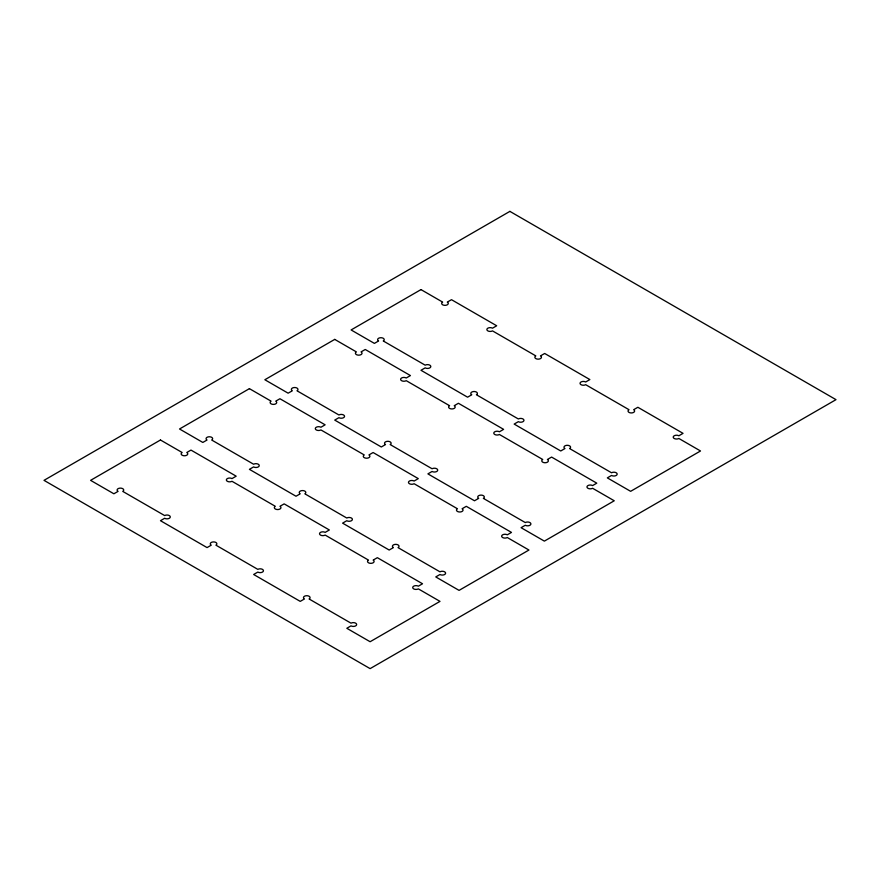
<?xml version="1.0" encoding="UTF-8"?>
<svg xmlns="http://www.w3.org/2000/svg" width="880" height="880" viewBox="0 0 880 880"><rect width="100%" height="100%" fill="white"/><g stroke="black" fill="none" stroke-linecap="round" stroke-linejoin="round"><path stroke-width="1.32" d="M509.883 211.376L44 480.348L370.117 668.624L836 399.652L509.883 211.376M160.468 440L90.585 480.348L113.883 493.79L118.085 491.37A3.289 1.903 0 0 1 118.085 488.675A3.289 1.903 0 0 1 122.749 488.686A3.289 1.903 0 0 1 122.738 491.381L164.67 515.581A3.289 1.903 0 0 1 169.323 515.592A3.289 1.903 0 0 1 169.323 518.276A3.289 1.903 0 0 1 164.659 518.276L160.468 520.696L207.064 547.591L211.255 545.171A3.289 1.903 0 0 1 211.244 542.476A3.289 1.903 0 0 1 215.897 542.476A3.289 1.903 0 0 1 215.908 545.16L257.829 569.371A3.289 1.903 0 0 1 262.482 569.382A3.289 1.903 0 0 1 262.482 572.066A3.289 1.903 0 0 1 257.829 572.077L253.649 574.486L300.234 601.381L304.436 598.961A3.289 1.903 0 0 1 304.447 596.266A3.289 1.903 0 0 1 309.111 596.277A3.289 1.903 0 0 1 309.089 598.972L351.021 623.172A3.289 1.903 0 0 1 355.685 623.183A3.289 1.903 0 0 1 355.674 625.867A3.289 1.903 0 0 1 351.01 625.867L346.819 628.287L370.117 641.729L440 601.381L418.341 588.874A3.289 1.903 0 0 1 413.677 588.874A3.289 1.903 0 0 1 413.677 586.19A3.289 1.903 0 0 1 418.341 586.19L422.532 583.77L377.344 557.678L373.142 560.098A3.289 1.903 0 0 1 373.142 562.782A3.289 1.903 0 0 1 368.489 562.782A3.289 1.903 0 0 1 368.489 560.098L325.16 535.084A3.289 1.903 0 0 1 320.496 535.084A3.289 1.903 0 0 1 320.496 532.389A3.289 1.903 0 0 1 325.16 532.389L329.351 529.969L284.163 503.877L279.972 506.297A3.289 1.903 0 0 1 279.972 508.992A3.289 1.903 0 0 1 275.308 508.992A3.289 1.903 0 0 1 275.308 506.297L231.979 481.283A3.289 1.903 0 0 1 227.326 481.283A3.289 1.903 0 0 1 227.326 478.599A3.289 1.903 0 0 1 231.979 478.599L236.181 476.179L190.982 450.087L186.791 452.507A3.289 1.903 0 0 1 186.791 455.202A3.289 1.903 0 0 1 182.138 455.202A3.289 1.903 0 0 1 182.138 452.507L160.468 440M249.414 388.652L179.531 428.989L202.829 442.442L207.031 440.022A3.289 1.903 0 0 1 207.031 437.327A3.289 1.903 0 0 1 211.695 437.338A3.289 1.903 0 0 1 211.684 440.022L253.616 464.233A3.289 1.903 0 0 1 258.269 464.233A3.289 1.903 0 0 1 258.269 466.928A3.289 1.903 0 0 1 253.605 466.917L249.414 469.337L296.01 496.243L300.201 493.812A3.289 1.903 0 0 1 300.19 491.128A3.289 1.903 0 0 1 304.843 491.117A3.289 1.903 0 0 1 304.843 493.812L346.775 518.023A3.289 1.903 0 0 1 351.428 518.034A3.289 1.903 0 0 1 351.428 520.718A3.289 1.903 0 0 1 346.775 520.718L342.595 523.138L389.18 550.033L393.382 547.602A3.289 1.903 0 0 1 393.393 544.918A3.289 1.903 0 0 1 398.057 544.929A3.289 1.903 0 0 1 398.035 547.613L439.967 571.824A3.289 1.903 0 0 1 444.631 571.824A3.289 1.903 0 0 1 444.62 574.519A3.289 1.903 0 0 1 439.956 574.508L435.765 576.928L459.063 590.381L528.946 550.033L507.287 537.526A3.289 1.903 0 0 1 502.623 537.526A3.289 1.903 0 0 1 502.623 534.831A3.289 1.903 0 0 1 507.287 534.831L511.478 532.411L466.29 506.319L462.088 508.75A3.289 1.903 0 0 1 462.088 511.434A3.289 1.903 0 0 1 457.435 511.434A3.289 1.903 0 0 1 457.435 508.75L414.106 483.725A3.289 1.903 0 0 1 409.442 483.725A3.289 1.903 0 0 1 409.442 481.041A3.289 1.903 0 0 1 414.106 481.041L418.297 478.621L373.109 452.529L368.918 454.949A3.289 1.903 0 0 1 368.918 457.644A3.289 1.903 0 0 1 364.254 457.644A3.289 1.903 0 0 1 364.254 454.949L320.925 429.935A3.289 1.903 0 0 1 316.272 429.935A3.289 1.903 0 0 1 316.272 427.251A3.289 1.903 0 0 1 320.925 427.251L325.127 424.82L279.928 398.739L275.737 401.159A3.289 1.903 0 0 1 275.737 403.843A3.289 1.903 0 0 1 271.084 403.843A3.289 1.903 0 0 1 271.084 401.159L249.414 388.652M334.73 339.394L264.847 379.742L288.134 393.184L292.336 390.764A3.289 1.903 0 0 1 292.347 388.069A3.289 1.903 0 0 1 297 388.08A3.289 1.903 0 0 1 296.989 390.775L338.921 414.975A3.289 1.903 0 0 1 343.585 414.986A3.289 1.903 0 0 1 343.574 417.67A3.289 1.903 0 0 1 338.921 417.67L334.73 420.09L381.315 446.985L385.506 444.565A3.289 1.903 0 0 1 385.495 441.87A3.289 1.903 0 0 1 390.159 441.87A3.289 1.903 0 0 1 390.159 444.554L432.091 468.765A3.289 1.903 0 0 1 436.744 468.776A3.289 1.903 0 0 1 436.744 471.46A3.289 1.903 0 0 1 432.091 471.471L427.9 473.88L474.496 500.775L478.698 498.355A3.289 1.903 0 0 1 478.709 495.66A3.289 1.903 0 0 1 483.362 495.671A3.289 1.903 0 0 1 483.351 498.366L525.283 522.566A3.289 1.903 0 0 1 529.936 522.577A3.289 1.903 0 0 1 529.936 525.261A3.289 1.903 0 0 1 525.272 525.261L521.081 527.681L544.368 541.123L614.251 500.775L592.592 488.268A3.289 1.903 0 0 1 587.928 488.268A3.289 1.903 0 0 1 587.928 485.584A3.289 1.903 0 0 1 592.592 485.584L596.783 483.164L551.595 457.072L547.404 459.492A3.289 1.903 0 0 1 547.404 462.176A3.289 1.903 0 0 1 542.74 462.176A3.289 1.903 0 0 1 542.74 459.492L499.411 434.478A3.289 1.903 0 0 1 494.758 434.478A3.289 1.903 0 0 1 494.758 431.783A3.289 1.903 0 0 1 499.411 431.783L503.613 429.363L458.414 403.271L454.223 405.702A3.289 1.903 0 0 1 454.223 408.386A3.289 1.903 0 0 1 449.57 408.386A3.289 1.903 0 0 1 449.57 405.702L406.241 380.677A3.289 1.903 0 0 1 401.577 380.677A3.289 1.903 0 0 1 401.577 377.993A3.289 1.903 0 0 1 406.241 377.993L410.432 375.573L365.244 349.481L361.053 351.901A3.289 1.903 0 0 1 361.053 354.596A3.289 1.903 0 0 1 356.389 354.596A3.289 1.903 0 0 1 356.389 351.901L334.73 339.394M420.981 289.597L351.098 329.945L374.396 343.387L378.598 340.967A3.289 1.903 0 0 1 378.598 338.272A3.289 1.903 0 0 1 383.262 338.283A3.289 1.903 0 0 1 383.251 340.967L425.183 365.178A3.289 1.903 0 0 1 429.836 365.178A3.289 1.903 0 0 1 429.836 367.873A3.289 1.903 0 0 1 425.172 367.873L420.981 370.282L467.577 397.188L471.768 394.768A3.289 1.903 0 0 1 471.757 392.073A3.289 1.903 0 0 1 476.41 392.062A3.289 1.903 0 0 1 476.421 394.757L518.342 418.968A3.289 1.903 0 0 1 522.995 418.979A3.289 1.903 0 0 1 522.995 421.663A3.289 1.903 0 0 1 518.342 421.663L514.162 424.083L560.747 450.978L564.949 448.558A3.289 1.903 0 0 1 564.96 445.863A3.289 1.903 0 0 1 569.624 445.874A3.289 1.903 0 0 1 569.602 448.558L611.534 472.769A3.289 1.903 0 0 1 616.198 472.769A3.289 1.903 0 0 1 616.187 475.464A3.289 1.903 0 0 1 611.534 475.453L607.332 477.873L630.63 491.326L700.513 450.978L678.854 438.471A3.289 1.903 0 0 1 674.19 438.471A3.289 1.903 0 0 1 674.19 435.787A3.289 1.903 0 0 1 678.854 435.787L683.045 433.356L637.857 407.275L633.655 409.695A3.289 1.903 0 0 1 633.655 412.379A3.289 1.903 0 0 1 629.002 412.379A3.289 1.903 0 0 1 629.002 409.695L585.673 384.681A3.289 1.903 0 0 1 581.02 384.681A3.289 1.903 0 0 1 581.02 381.986A3.289 1.903 0 0 1 585.673 381.986L589.864 379.566L544.676 353.474L540.485 355.894A3.289 1.903 0 0 1 540.485 358.589A3.289 1.903 0 0 1 535.821 358.589A3.289 1.903 0 0 1 535.821 355.894L492.492 330.88A3.289 1.903 0 0 1 487.839 330.88A3.289 1.903 0 0 1 487.839 328.196A3.289 1.903 0 0 1 492.492 328.196L496.694 325.776L451.495 299.684L447.304 302.104A3.289 1.903 0 0 1 447.304 304.788A3.289 1.903 0 0 1 442.651 304.788A3.289 1.903 0 0 1 442.651 302.104L420.981 289.597"/></g></svg>
